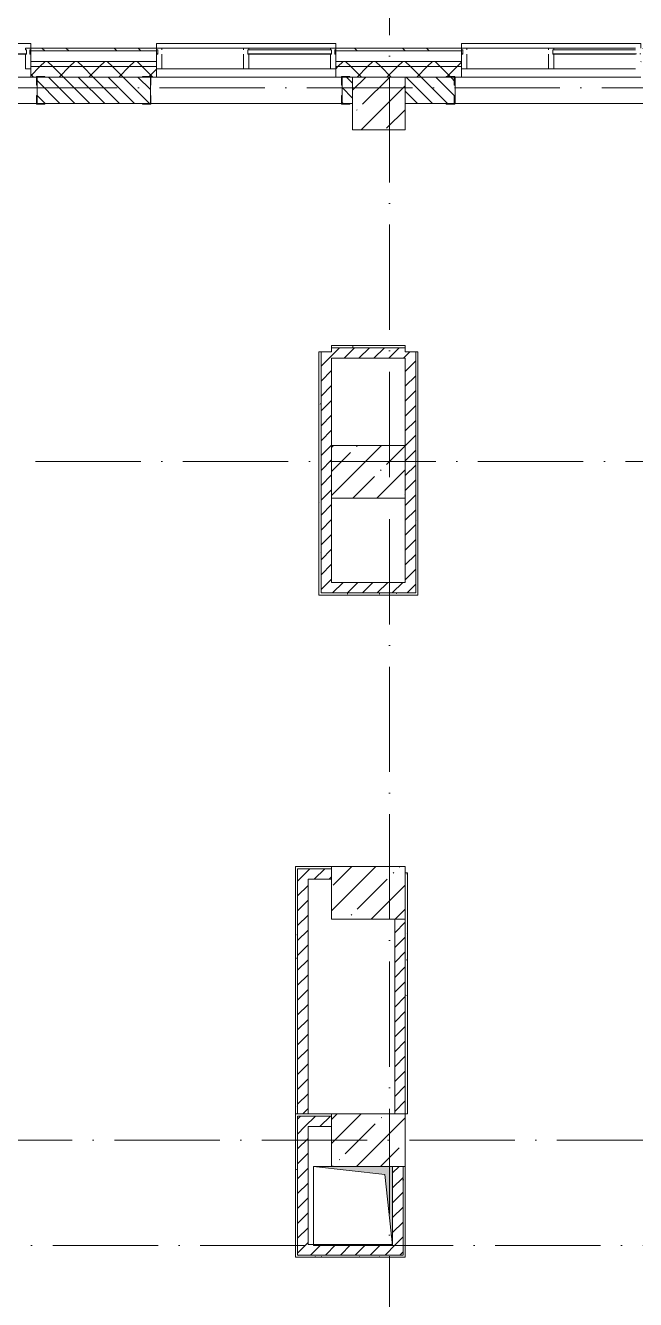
# Model space of a CAD drawing. Header units: millimetres. Extents: x -6467 to 106027, y -7090 to 195095.
# Drawn here: x 85754 to 91544, y 176682 to 188786 of the extents above; entities that cross this region are included whole.
import ezdxf

# ---------------------------------------------------------------- set-up
doc = ezdxf.new("R2010")
doc.units = ezdxf.units.MM
doc.linetypes.add('50_200_ШТРИХ_1Т_ш5_п1_п1_', pattern=[1400, 1000, -200, 0, -200])
for name, color, linetype, lineweight, true_color in [('A-GENM-1', 7, 'Continuous', 9, 0xaaaaaa), ('A-GENM-2', 7, 'Continuous', 20, 0xaaaaaa), ('A-WALL-2', 7, 'Continuous', 5, 0xaaaaaa), ('I-WALL-1', 7, 'Continuous', 5, 0x787878), ('M-EQPM-1', 7, 'Continuous', 9, 0xaaaaaa), ('M-EQPM-2', 7, 'Continuous', 9, 0xe2e2e2), ('Оси-3', 7, '50_200_ШТРИХ_1Т_ш5_п1_п1_', 9, 0xaaaaaa)]:
    doc.layers.add(name, color=color, linetype=linetype, lineweight=lineweight, true_color=true_color)
for name, color, linetype, lineweight in [('A-GLAZ', 7, 'Continuous', 5), ('A-GLAZ-CWMG', 7, 'Continuous', 9), ('A-GLAZ-CWMG-1', 7, 'Continuous', 20), ('A-WALL', 7, 'Continuous', 5), ('A-WALL-FNSH-1', 7, 'Continuous', 5), ('I-WALL', 7, 'Continuous', 5), ('S-COLS', 7, 'Continuous', 9), ('S-COLS-1', 7, 'Continuous', 5)]:
    doc.layers.add(name, color=color, linetype=linetype, lineweight=lineweight)
pattern_1 = [(45, (109.45, 102614.03), (-228.0985, 228.0985), []), (45, (337.55, 102614.03), (-228.0985, 228.0985), [403.225, -80.645, 6.706, -73.939])]
pattern_2 = [(45, (109.45, 102614.03), (-141.42136, 141.42136), []), (135, (109.45, 102614.03), (-141.42136, -141.42136), [])]
pattern_3 = [(0, (109.45, 102614.03), (406.4, 101.6), [6.706, -298.094, 6.706, -298.094, -1625.6]), (0, (109.45, 102614.03), (406.4, 101.6), [-609.6, 6.706, -602.894, 6.706, -298.094, -711.2]), (0, (109.45, 102614.03), (406.4, 101.6), [-1524, 6.706, -196.494, 6.706, -501.294]), (120, (261.85, 102664.83), (-291.18818, 301.15272), [6.706, -298.094, 6.706, -298.094, -1625.6]), (120, (261.85, 102664.83), (-291.18818, 301.15272), [-609.6, 6.706, -602.894, 6.706, -298.094, -711.2]), (120, (261.85, 102664.83), (-291.18818, 301.15272), [-1524, 6.706, -196.494, 6.706, -501.294]), (240, (312.65, 102868.03), (-115.21182, -402.75272), [6.706, -298.094, 6.706, -298.094, -1625.6]), (240, (312.65, 102868.03), (-115.21182, -402.75272), [-609.6, 6.706, -602.894, 6.706, -298.094, -711.2]), (240, (312.65, 102868.03), (-115.21182, -402.75272), [-1524, 6.706, -196.494, 6.706, -501.294])]
pattern_4 = [(45, (109.45, 102614.03), (-70.71068, 70.71068), [])]

# ---------------------------------------------------------------- blocks, each defined once
blk = doc.blocks.new('Прямоугольный импост - Импост структурный с накладкой - 180мм-22437111-АИ_План этажа Радиаторы_3')
at = {"layer": 'A-GLAZ-CWMG-1'}
for p, q in [((-50, 0), (-50, 17)), ((-50, 17), (0, 17)), ((0, 0), (-10, 0)), ((-10, 0), (-10, -40)), ((0, 17), (0, 0)), ((-50, -180), (-50, -40)), ((-10, -40), (0, -40)), ((0, -40), (0, -180)), ((0, -180), (-50, -180))]:
    blk.add_line(p, q, dxfattribs=at)
blk = doc.blocks.new('Прямоугольный импост - Импост структурный с накладкой - 180мм-22071093-АИ_План этажа Радиаторы_3')
at = {"layer": 'A-GLAZ-CWMG'}
for p, q in [((49825, 55111), (49050, 55111)), ((49825, 54931), (49050, 54931)), ((49825, 54914), (49050, 54914))]:
    blk.add_line(p, q, dxfattribs=at)
blk = doc.blocks.new('Прямоугольный импост - Импост структурный с накладкой - 180мм-V176-АИ_План этажа Радиаторы_3')
at = {"layer": 'A-GLAZ-CWMG'}
for p, q in [((6638, 55111), (5863, 55111)), ((6638, 54914), (5863, 54914))]:
    blk.add_line(p, q, dxfattribs=at)
blk = doc.blocks.new('Прямоугольный импост - Импост структурный с накладкой - 180мм-V179-АИ_План этажа Радиаторы_3')
at = {"layer": 'A-GLAZ-CWMG-1'}
for p, q in [((-25, 0), (-25, 17)), ((-25, 17), (25, 17)), ((-15, 0), (-25, 0)), ((-15, -40), (-15, 0)), ((25, 17), (25, 0)), ((-25, -180), (-25, -40)), ((-25, -40), (-15, -40)), ((25, -40), (25, -180)), ((25, -180), (-25, -180))]:
    blk.add_line(p, q, dxfattribs=at)
blk = doc.blocks.new('Прямоугольный импост - Импост структурный с накладкой - 180мм-22437157-АИ_План этажа Радиаторы_3')
at = {"layer": 'A-GLAZ-CWMG-1'}
for p, q in [((0, 17), (-50, 17)), ((-50, 17), (-50, 0)), ((-50, 0), (-40, 0)), ((-40, 0), (-40, -40)), ((-10, -40), (-10, 0)), ((-10, 0), (0, 0)), ((0, 0), (0, 17)), ((-40, -40), (-50, -40)), ((-50, -40), (-50, -180)), ((0, -40), (-10, -40)), ((0, -180), (0, -40)), ((-50, -180), (0, -180))]:
    blk.add_line(p, q, dxfattribs=at)
blk = doc.blocks.new('BSC_Колонна _Прямоугольная - 500х700-V302-АИ_План этажа Радиаторы_3')
at = {"layer": 'S-COLS-1'}
h = blk.add_hatch(dxfattribs=at)
h.set_pattern_fill('FP_236', color=256, style=0, pattern_type=2)
h.set_pattern_definition([(315, (-75580.7, 88900), (228.0985, 228.0985), []), (315, (-75580.7, 88671.9), (228.0985, 228.0985), [403.225, -80.645, 6.706, -73.939])])
h.paths.add_polyline_path([(-250, 117), (-250, -350), (250, -350), (250, 350), (-250, 350)])
for p, q in [((250, 350), (-250, 350)), ((250, -350), (250, 350)), ((-250, -230), (-250, -350)), ((-250, -350), (250, -350))]:
    blk.add_line(p, q, dxfattribs=at)
blk = doc.blocks.new('BSC_Колонна _Прямоугольная - 500х700-V303-АИ_План этажа Радиаторы_3')
at = {"layer": 'S-COLS-1'}
h = blk.add_hatch(dxfattribs=at)
h.set_pattern_fill('FP_237', color=256, style=0, pattern_type=2)
h.set_pattern_definition([(315, (-77930.7, 88900), (228.0985, 228.0985), []), (315, (-77930.7, 88671.9), (228.0985, 228.0985), [403.225, -80.645, 6.706, -73.939])])
h.paths.add_polyline_path([(-250, 350), (-250, -350), (250, -350), (250, 350)])
for p, q in [((250, 350), (-250, 350)), ((-250, 350), (-250, -350)), ((250, -350), (250, 350)), ((-250, -350), (250, -350))]:
    blk.add_line(p, q, dxfattribs=at)
blk = doc.blocks.new('Канал вертикальный прямоугольный - Шахта - значок проема-24087406-АИ_План этажа Радиаторы_3')
at = {"layer": 'M-EQPM-2'}
blk.add_hatch(color=256, dxfattribs=at).paths.add_polyline_path([(375, 375), (-375, 375), (-375, -375), (-300, 300), (-21, 331)])
at = {"layer": 'M-EQPM-1'}
for p, q in [((-375, -375), (-375, 375)), ((-375, 375), (375, 375)), ((-300, 300), (375, 375)), ((375, 375), (375, -375)), ((-300, 300), (-375, -375)), ((375, -375), (-375, -375))]:
    blk.add_line(p, q, dxfattribs=at)
blk = doc.blocks.new('Фахверк _газобетон торцы_590 - Фахверк _газобетон торцы_-25582661-АИ_План этажа Радиаторы_3')
at = {"layer": 'A-GENM-2'}
for p, q in [((89406, 156989), (89325, 156989)), ((89325, 156989), (89325, 156983)), ((89406, 156908), (89406, 156989)), ((89325, 156983), (89400, 156983)), ((89400, 156983), (89400, 156908)), ((89400, 156908), (89406, 156908)), ((89406, 156808), (89400, 156808)), ((89400, 156808), (89400, 156733)), ((89406, 156727), (89406, 156808)), ((89400, 156733), (89325, 156733)), ((89325, 156733), (89325, 156727)), ((89325, 156727), (89406, 156727))]:
    blk.add_line(p, q, dxfattribs=at)
blk = doc.blocks.new('Фахверк _газобетон торцы_591 - Фахверк _газобетон торцы_-25582681-АИ_План этажа Радиаторы_3')
at = {"layer": 'A-GENM-2'}
for p, q in [((89406, 11135), (89325, 11135)), ((89325, 11135), (89325, 11129)), ((89325, 11129), (89400, 11129)), ((89400, 11129), (89400, 11054)), ((89400, 11054), (89406, 11054)), ((89406, 11054), (89406, 11135)), ((89400, 10954), (89400, 10879)), ((89406, 10954), (89400, 10954)), ((89406, 10873), (89406, 10954)), ((89400, 10879), (89325, 10879)), ((89325, 10879), (89325, 10873)), ((89325, 10873), (89406, 10873))]:
    blk.add_line(p, q, dxfattribs=at)
blk = doc.blocks.new('Фахверк _газобетон торцы_613 - Фахверк _газобетон торцы_-25583121-АИ_План этажа Радиаторы_3')
at = {"layer": 'A-GENM-2'}
for p, q in [((89406, 11135), (89325, 11135)), ((89325, 11135), (89325, 11129)), ((89325, 11129), (89400, 11129)), ((89400, 11129), (89400, 11054)), ((89400, 11054), (89406, 11054)), ((89406, 11054), (89406, 11135)), ((89400, 10954), (89400, 10879)), ((89406, 10954), (89400, 10954)), ((89406, 10873), (89406, 10954)), ((89400, 10879), (89325, 10879)), ((89325, 10879), (89325, 10873)), ((89325, 10873), (89406, 10873))]:
    blk.add_line(p, q, dxfattribs=at)
blk = doc.blocks.new('Фахверк _газобетон торцы_614 - Фахверк _газобетон торцы_-25583141-АИ_План этажа Радиаторы_3')
at = {"layer": 'A-GENM-2'}
for p, q in [((89406, 156989), (89325, 156989)), ((89325, 156989), (89325, 156983)), ((89406, 156908), (89406, 156989)), ((89325, 156983), (89400, 156983)), ((89400, 156983), (89400, 156908)), ((89400, 156908), (89406, 156908)), ((89406, 156808), (89400, 156808)), ((89400, 156808), (89400, 156733)), ((89406, 156727), (89406, 156808)), ((89400, 156733), (89325, 156733)), ((89325, 156733), (89325, 156727)), ((89325, 156727), (89406, 156727))]:
    blk.add_line(p, q, dxfattribs=at)
blk = doc.blocks.new('Отлив_СКБ - Отлив витража-V317-АИ_План этажа Радиаторы_3')
at = {"layer": 'A-GLAZ'}
for p, q in [((0, 57), (0, 100)), ((1700, 100), (0, 100)), ((0, 2), (10, 2)), ((865, 2), (1660, 2)), ((1690, 2), (1700, 2)), ((1700, 100), (1700, 57)), ((1650, 0), (875, 0))]:
    blk.add_line(p, q, dxfattribs=at)

msp = doc.modelspace()

# ---------------------------------------------------------------- hatches: boundary and pattern name
at = {"layer": 'A-WALL'}
h = msp.add_hatch(dxfattribs=at)
h.set_pattern_fill('FP_122', color=256, style=0, pattern_type=2)
h.set_pattern_definition(pattern_2)
h.paths.add_polyline_path([(101459, 188395), (101509, 188395), (101509, 188445), (94733, 188445), (94733, 188395), (100471, 188395)])
h.paths.add_polyline_path([(92200, 188395), (93883, 188395), (93883, 188445), (91594, 188445), (91594, 188395)])
h.paths.add_polyline_path([(89894, 188395), (89894, 188445), (88699, 188445), (88699, 188395), (89719, 188395)])
h.paths.add_polyline_path([(85804, 188395), (86999, 188395), (86999, 188445), (85804, 188445)])
h.paths.add_polyline_path([(83930, 188395), (84104, 188395), (84104, 188445), (82909, 188445), (82909, 188395), (83103, 188395)])
h.paths.add_polyline_path([(78314, 188395), (78314, 188445), (77119, 188445), (77119, 188395), (78140, 188395)])
h.paths.add_polyline_path([(80621, 188395), (81209, 188395), (81209, 188445), (80014, 188445), (80014, 188395)])
h.paths.add_polyline_path([(75419, 188395), (75419, 188445), (71709, 188445), (71709, 188395), (74832, 188395)])
h.paths.add_polyline_path([(69869, 188395), (70009, 188395), (70009, 188445), (68709, 188445), (68709, 188395), (69042, 188395)])
h.paths.add_polyline_path([(65709, 188395), (67009, 188395), (67009, 188445), (65709, 188445)])
h.paths.add_polyline_path([(64009, 188395), (64009, 188445), (62709, 188445), (62709, 188395), (63253, 188395)])
h.paths.add_polyline_path([(61009, 188395), (61009, 188445), (59709, 188445), (59709, 188395), (60771, 188395)])
h.paths.add_polyline_path([(56709, 188395), (58009, 188395), (58009, 188445), (56709, 188445)])
h.paths.add_polyline_path([(55009, 188395), (55009, 188445), (53709, 188445), (53709, 188395), (54155, 188395)])
h.paths.add_polyline_path([(50847, 188395), (52009, 188395), (52009, 188445), (50209, 188445), (50209, 188395), (50309, 188395)])
h = msp.add_hatch(dxfattribs=at)
h.set_pattern_fill('FP_122', color=256, style=0, pattern_type=2)
h.set_pattern_definition(pattern_2)
h.paths.add_polyline_path([(101359, 188295), (101459, 188295), (101459, 188395), (94733, 188395), (94733, 188295), (100471, 188295)])
h.paths.add_polyline_path([(93609, 188295), (93883, 188295), (93883, 188395), (91594, 188395), (91594, 188295), (93109, 188295)])
h.paths.add_polyline_path([(89894, 188295), (89894, 188395), (88699, 188395), (88699, 188295), (89719, 188295)])
h.paths.add_polyline_path([(85804, 188295), (86999, 188295), (86999, 188395), (85804, 188395)])
h.paths.add_polyline_path([(84104, 188295), (84104, 188395), (82909, 188395), (82909, 188295), (83930, 188295)])
h.paths.add_polyline_path([(81209, 188295), (81209, 188395), (80014, 188395), (80014, 188295), (80621, 188295)])
h.paths.add_polyline_path([(78314, 188295), (78314, 188395), (77119, 188395), (77119, 188295), (78140, 188295)])
h.paths.add_polyline_path([(75419, 188295), (75419, 188395), (71709, 188395), (71709, 188295), (74832, 188295)])
h.paths.add_polyline_path([(68709, 188295), (70009, 188295), (70009, 188395), (68709, 188395)])
h.paths.add_polyline_path([(65734, 188295), (67009, 188295), (67009, 188395), (65709, 188395), (65709, 188295)])
h.paths.add_polyline_path([(64009, 188295), (64009, 188395), (62709, 188395), (62709, 188295), (63253, 188295)])
h.paths.add_polyline_path([(59709, 188295), (61009, 188295), (61009, 188395), (59709, 188395)])
h.paths.add_polyline_path([(58009, 188295), (58009, 188395), (56709, 188395), (56709, 188295), (57463, 188295)])
h.paths.add_polyline_path([(55009, 188295), (55009, 188395), (53709, 188395), (53709, 188295), (54155, 188295)])
h.paths.add_polyline_path([(51109, 188295), (52009, 188295), (52009, 188395), (50309, 188395), (50309, 188295), (51109, 188295)])
at = {"layer": 'A-WALL-2'}
h = msp.add_hatch(dxfattribs=at)
h.set_pattern_fill('FP_121', color=256, style=0, pattern_type=2)
h.set_pattern_definition([(135, (109.45, 102614.03), (-342.1478, -342.1478), []), (135, (337.55, 102614.03), (-342.1478, -342.1478), [])])
h.paths.add_polyline_path([(101609, 188545), (101636, 188545), (101636, 188572), (94733, 188572), (94733, 188545), (100471, 188545)])
h.paths.add_polyline_path([(89894, 188545), (89894, 188572), (88699, 188572), (88699, 188545), (89719, 188545)])
h.paths.add_polyline_path([(91594, 188545), (93883, 188545), (93883, 188572), (91594, 188572)])
h.paths.add_polyline_path([(86411, 188545), (86999, 188545), (86999, 188572), (85804, 188572), (85804, 188545)])
h.paths.add_polyline_path([(80014, 188545), (81209, 188545), (81209, 188572), (80014, 188572)])
h.paths.add_polyline_path([(84104, 188545), (84104, 188572), (82909, 188572), (82909, 188545), (83930, 188545)])
h.paths.add_polyline_path([(78314, 188545), (78314, 188572), (77119, 188572), (77119, 188545), (78140, 188545)])
h.paths.add_polyline_path([(75419, 188545), (75419, 188572), (71709, 188572), (71709, 188545), (74832, 188545)])
h.paths.add_polyline_path([(69869, 188545), (70009, 188545), (70009, 188572), (68709, 188572), (68709, 188545), (69042, 188545)])
h.paths.add_polyline_path([(64009, 188545), (64009, 188572), (62709, 188572), (62709, 188545), (63253, 188545)])
h.paths.add_polyline_path([(65734, 188545), (67009, 188545), (67009, 188572), (65709, 188572), (65709, 188545)])
h.paths.add_polyline_path([(60771, 188545), (61009, 188545), (61009, 188572), (59709, 188572), (59709, 188545)])
h.paths.add_polyline_path([(56709, 188545), (58009, 188545), (58009, 188572), (56709, 188572)])
h.paths.add_polyline_path([(54155, 188545), (55009, 188545), (55009, 188572), (53709, 188572), (53709, 188545)])
h.paths.add_polyline_path([(50059, 188545), (52009, 188545), (52009, 188572), (50059, 188572)])
at = {"layer": 'I-WALL'}
h = msp.add_hatch(dxfattribs=at)
h.set_pattern_fill('FP_2', color=256, style=0, pattern_type=2)
h.set_pattern_definition([(135, (109.45, 102614.03), (-70.71068, -70.71068), [])])
h.paths.add_polyline_path([(93109, 188045), (93109, 188295), (91654, 188295), (91654, 188045), (92200, 188045)])
h.paths.add_polyline_path([(88859, 188045), (88859, 188295), (88759, 188295), (88759, 188045)])
h.paths.add_polyline_path([(89359, 188045), (89834, 188045), (89834, 188295), (89359, 188295)])
h.paths.add_polyline_path([(86939, 188045), (86939, 188295), (85864, 188295), (85864, 188045), (86411, 188045)])
h.paths.add_polyline_path([(84044, 188045), (84044, 188295), (83509, 188295), (83509, 188045), (83930, 188045)])
h.paths.add_polyline_path([(81149, 188045), (81149, 188295), (80074, 188295), (80074, 188045), (80621, 188045)])
h.paths.add_polyline_path([(83009, 188045), (83009, 188295), (82969, 188295), (82969, 188045)])
h.paths.add_polyline_path([(77179, 188045), (77609, 188045), (77609, 188295), (77179, 188295), (77179, 188137)])
h.paths.add_polyline_path([(78109, 188045), (78254, 188045), (78254, 188295), (78109, 188295)])
h = msp.add_hatch(dxfattribs=at)
h.set_pattern_fill('FP_5', color=256, style=0, pattern_type=2)
h.set_pattern_definition(pattern_4)
h.paths.add_polyline_path([(88659, 183495), (88659, 185685), (88559, 185685), (88559, 183495)])
h = msp.add_hatch(dxfattribs=at)
h.set_pattern_fill('FP_5', color=256, style=0, pattern_type=2)
h.set_pattern_definition(pattern_4)
h.paths.add_polyline_path([(88892, 185625), (89359, 185625), (89359, 185725), (88659, 185725), (88659, 185625)])
h = msp.add_hatch(dxfattribs=at)
h.set_pattern_fill('FP_5', color=256, style=0, pattern_type=2)
h.set_pattern_definition(pattern_4)
h.paths.add_polyline_path([(89359, 183395), (89459, 183395), (89459, 185685), (89359, 185685), (89359, 183495)])
h = msp.add_hatch(dxfattribs=at)
h.set_pattern_fill('FP_5', color=256, style=0, pattern_type=2)
h.set_pattern_definition(pattern_4)
h.paths.add_polyline_path([(89359, 183395), (89359, 183495), (88559, 183495), (88559, 183395), (88892, 183395)])
h = msp.add_hatch(dxfattribs=at)
h.set_pattern_fill('FP_5', color=256, style=0, pattern_type=2)
h.set_pattern_definition(pattern_4)
h.paths.add_polyline_path([(88336, 178445), (88436, 178445), (88436, 180775), (88336, 180775)])
h = msp.add_hatch(dxfattribs=at)
h.set_pattern_fill('FP_5', color=256, style=0, pattern_type=2)
h.set_pattern_definition(pattern_4)
h.paths.add_polyline_path([(88659, 180675), (88659, 180775), (88436, 180775), (88436, 180675)])
h = msp.add_hatch(dxfattribs=at)
h.set_pattern_fill('FP_5', color=256, style=0, pattern_type=2)
h.set_pattern_definition(pattern_4)
h.paths.add_polyline_path([(89359, 178445), (89359, 180295), (89259, 180295), (89259, 178445)])
h = msp.add_hatch(dxfattribs=at)
h.set_pattern_fill('FP_5', color=256, style=0, pattern_type=2)
h.set_pattern_definition(pattern_4)
h.paths.add_polyline_path([(88659, 178325), (88659, 178425), (88336, 178425), (88336, 178325), (88436, 178325)])
h = msp.add_hatch(dxfattribs=at)
h.set_pattern_fill('FP_5', color=256, style=0, pattern_type=2)
h.set_pattern_definition(pattern_4)
h.paths.add_polyline_path([(88336, 177105), (88436, 177105), (88436, 178325), (88336, 178325), (88336, 177590)])
h = msp.add_hatch(dxfattribs=at)
h.set_pattern_fill('FP_5', color=256, style=0, pattern_type=2)
h.set_pattern_definition(pattern_4)
h.paths.add_polyline_path([(89339, 177205), (89339, 177945), (89239, 177945), (89239, 177205)])
h = msp.add_hatch(dxfattribs=at)
h.set_pattern_fill('FP_5', color=256, style=0, pattern_type=2)
h.set_pattern_definition(pattern_4)
h.paths.add_polyline_path([(88892, 177105), (89339, 177105), (89339, 177205), (89239, 177205), (89238, 177205), (88436, 177205), (88436, 177105)])
at = {"layer": 'I-WALL-1'}
h = msp.add_hatch(dxfattribs=at)
h.set_pattern_fill('FP_3', color=256, style=0, pattern_type=2)
h.set_pattern_definition(pattern_3)
h.paths.add_polyline_path([(88559, 183395), (88559, 185685), (88539, 185685), (88539, 183395)])
h = msp.add_hatch(dxfattribs=at)
h.set_pattern_fill('FP_3', color=256, style=0, pattern_type=2)
h.set_pattern_definition(pattern_3)
h.paths.add_polyline_path([(89359, 185725), (89359, 185745), (88659, 185745), (88659, 185725), (88892, 185725)])
h = msp.add_hatch(dxfattribs=at)
h.set_pattern_fill('FP_3', color=256, style=0, pattern_type=2)
h.set_pattern_definition(pattern_3)
h.paths.add_polyline_path([(89479, 183375), (89479, 185685), (89459, 185685), (89459, 183375)])
h = msp.add_hatch(dxfattribs=at)
h.set_pattern_fill('FP_3', color=256, style=0, pattern_type=2)
h.set_pattern_definition(pattern_3)
h.paths.add_polyline_path([(89359, 183375), (89459, 183375), (89459, 183395), (88539, 183395), (88539, 183375), (88892, 183375)])
h = msp.add_hatch(dxfattribs=at)
h.set_pattern_fill('FP_3', color=256, style=0, pattern_type=2)
h.set_pattern_definition(pattern_3)
h.paths.add_polyline_path([(88336, 178445), (88336, 180795), (88316, 180795), (88316, 178445)])
h = msp.add_hatch(dxfattribs=at)
h.set_pattern_fill('FP_3', color=256, style=0, pattern_type=2)
h.set_pattern_definition(pattern_3)
h.paths.add_polyline_path([(88336, 180775), (88659, 180775), (88659, 180795), (88336, 180795)])
h = msp.add_hatch(dxfattribs=at)
h.set_pattern_fill('FP_3', color=256, style=0, pattern_type=2)
h.set_pattern_definition(pattern_3)
h.paths.add_polyline_path([(89379, 178445), (89379, 180735), (89359, 180735), (89359, 178445)])
h = msp.add_hatch(dxfattribs=at)
h.set_pattern_fill('FP_3', color=256, style=0, pattern_type=2)
h.set_pattern_definition(pattern_3)
h.paths.add_polyline_path([(88659, 178425), (88659, 178445), (88316, 178445), (88316, 178425), (88336, 178425)])
h = msp.add_hatch(dxfattribs=at)
h.set_pattern_fill('FP_3', color=256, style=0, pattern_type=2)
h.set_pattern_definition(pattern_3)
h.paths.add_polyline_path([(88336, 177085), (88336, 178425), (88316, 178425), (88316, 177085)])
h = msp.add_hatch(dxfattribs=at)
h.set_pattern_fill('FP_3', color=256, style=0, pattern_type=2)
h.set_pattern_definition(pattern_3)
h.paths.add_polyline_path([(89339, 177105), (89359, 177105), (89359, 177945), (89339, 177945), (89339, 177205)])
h = msp.add_hatch(dxfattribs=at)
h.set_pattern_fill('FP_3', color=256, style=0, pattern_type=2)
h.set_pattern_definition(pattern_3)
h.paths.add_polyline_path([(88336, 177085), (89359, 177085), (89359, 177105), (88336, 177105)])
at = {"layer": 'S-COLS-1'}
h = msp.add_hatch(dxfattribs=at)
h.set_pattern_fill('FP_1', color=256, style=0, pattern_type=2)
h.set_pattern_definition(pattern_1)
h.paths.add_polyline_path([(88859, 187795), (89359, 187795), (89359, 188295), (88859, 188295), (88859, 188045)])
h = msp.add_hatch(dxfattribs=at)
h.set_pattern_fill('FP_1', color=256, style=0, pattern_type=2)
h.set_pattern_definition(pattern_1)
h.paths.add_polyline_path([(89359, 184295), (89359, 184795), (88659, 184795), (88659, 184295), (88892, 184295)])

# ---------------------------------------------------------------- linework, layer by layer
at = {"layer": 'A-WALL'}
for p, q in [((86999, 188545), (85804, 188545)), ((89894, 188545), (88699, 188545)), ((86999, 188445), (85804, 188445)), ((86999, 188395), (85804, 188395)), ((89894, 188445), (88699, 188445)), ((89894, 188395), (88699, 188395)), ((85804, 188295), (84104, 188295)), ((85864, 188295), (85864, 188045)), ((86939, 188045), (86939, 188295)), ((88699, 188295), (86999, 188295)), ((88759, 188295), (88759, 188045)), ((88859, 188045), (88859, 188295)), ((89359, 188295), (89359, 188045)), ((89834, 188045), (89834, 188295)), ((91594, 188295), (89894, 188295)), ((85858, 188045), (84050, 188045)), ((85864, 188045), (86939, 188045)), ((88753, 188045), (86945, 188045)), ((88759, 188045), (88859, 188045)), ((91636, 188045), (89359, 188045)), ((88559, 183395), (88559, 185685)), ((89359, 185725), (88659, 185725)), ((89459, 185685), (89459, 183395)), ((89459, 183395), (88559, 183395)), ((88336, 180775), (88659, 180775)), ((88336, 178445), (88336, 180775)), ((89359, 180295), (89359, 178445)), ((88336, 178425), (88659, 178425)), ((88336, 177105), (88336, 178425)), ((89339, 177105), (89339, 177945)), ((89339, 177105), (88336, 177105))]:
    msp.add_line(p, q, dxfattribs=at)
at = {"layer": 'A-WALL-FNSH-1'}
for p, q in [((86999, 188572), (85804, 188572)), ((85804, 188572), (85804, 188295)), ((86999, 188295), (86999, 188572)), ((89894, 188572), (88699, 188572)), ((88699, 188572), (88699, 188295)), ((89894, 188295), (89894, 188572)), ((85804, 188295), (86999, 188295)), ((88699, 188295), (89894, 188295)), ((88539, 185685), (88539, 183375)), ((88659, 185685), (88539, 185685)), ((89359, 185745), (88659, 185745)), ((88659, 185745), (88659, 185685)), ((89359, 185685), (89359, 185745)), ((89479, 185685), (89359, 185685)), ((89479, 183375), (89479, 185685)), ((88659, 183495), (88659, 185625)), ((88659, 185625), (89359, 185625)), ((89359, 185625), (89359, 183495)), ((89359, 183495), (88659, 183495)), ((88539, 183375), (89479, 183375)), ((88659, 180795), (88316, 180795)), ((88316, 180795), (88316, 177085)), ((89379, 180735), (89359, 180735)), ((89379, 178445), (89379, 180735)), ((88436, 180675), (88659, 180675)), ((88436, 178445), (88436, 180675)), ((89259, 180295), (89259, 178445)), ((88316, 178445), (88659, 178445)), ((89359, 178445), (89379, 178445)), ((88436, 178325), (88659, 178325)), ((88436, 177205), (88436, 178325)), ((89359, 177085), (89359, 177945)), ((89238, 177205), (88436, 177205)), ((88316, 177085), (89359, 177085))]:
    msp.add_line(p, q, dxfattribs=at)
at = {"layer": 'S-COLS'}
for p, q in [((88859, 188295), (88859, 188045)), ((89359, 188045), (89359, 188295))]:
    msp.add_line(p, q, dxfattribs=at)
at = {"layer": 'S-COLS-1'}
for p, q in [((89359, 188295), (88859, 188295)), ((88859, 188295), (88859, 188295)), ((89359, 188295), (89359, 188295)), ((88859, 188045), (88859, 187795)), ((89359, 187795), (89359, 188045)), ((88859, 187795), (89359, 187795)), ((89359, 184795), (88659, 184795)), ((88659, 184795), (88659, 184295)), ((89359, 184295), (89359, 184795)), ((88659, 184295), (89359, 184295))]:
    msp.add_line(p, q, dxfattribs=at)
at = {"layer": 'Оси-3'}
for p, q in [((89209, 193895), (89209, 96724)), ((104827, 188195), (-5158, 188195)), ((-5158, 184645), (104827, 184645)), ((48795, 178195), (104827, 178195)), ((37009, 177195), (104827, 177195))]:
    msp.add_line(p, q, dxfattribs=at)

# ---------------------------------------------------------------- block references
at = {"layer": 'A-GENM-1', "rotation": 180}
for name, p in [('Фахверк _газобетон торцы_591 - Фахверк _газобетон торцы_-25582681-АИ_План этажа Радиаторы_3', (175264, 199174)), ('Фахверк _газобетон торцы_613 - Фахверк _газобетон торцы_-25583121-АИ_План этажа Радиаторы_3', (178159, 199174))]:
    msp.add_blockref(name, p, dxfattribs=at)
at = {"layer": 'A-GENM-1'}
for name, p in [('Фахверк _газобетон торцы_614 - Фахверк _газобетон торцы_-25583141-АИ_План этажа Радиаторы_3', (-2461, 31312)), ('Фахверк _газобетон торцы_590 - Фахверк _газобетон торцы_-25582661-АИ_План этажа Радиаторы_3', (422, 31312))]:
    msp.add_blockref(name, p, dxfattribs=at)
at = {"layer": 'A-GLAZ'}
for p in [(84104, 188515), (86999, 188515), (89894, 188515)]:
    msp.add_blockref('Отлив_СКБ - Отлив витража-V317-АИ_План этажа Радиаторы_3', p, dxfattribs=at)
at = {"layer": 'A-GLAZ-CWMG'}
for p in [(85804, 188555), (88699, 188555)]:
    msp.add_blockref('Прямоугольный импост - Импост структурный с накладкой - 180мм-22437157-АИ_План этажа Радиаторы_3', p, dxfattribs=at)
at = {"layer": 'A-GLAZ-CWMG', "extrusion": (0, 0, -1)}
for name, p in [('Прямоугольный импост - Импост структурный с накладкой - 180мм-22437111-АИ_План этажа Радиаторы_3', (-86999, 188555)), ('Прямоугольный импост - Импост структурный с накладкой - 180мм-V179-АИ_План этажа Радиаторы_3', (-87849, 188555)), ('Прямоугольный импост - Импост структурный с накладкой - 180мм-22437111-АИ_План этажа Радиаторы_3', (-89894, 188555)), ('Прямоугольный импост - Импост структурный с накладкой - 180мм-V179-АИ_План этажа Радиаторы_3', (-90744, 188555))]:
    msp.add_blockref(name, p, dxfattribs=at)
at = {"layer": 'A-GLAZ-CWMG', "rotation": 180}
for name, p in [('Прямоугольный импост - Импост структурный с накладкой - 180мм-V176-АИ_План этажа Радиаторы_3', (93687, 243486)), ('Прямоугольный импост - Импост структурный с накладкой - 180мм-22071093-АИ_План этажа Радиаторы_3', (137699, 243486)), ('Прямоугольный импост - Импост структурный с накладкой - 180мм-V176-АИ_План этажа Радиаторы_3', (96582, 243486)), ('Прямоугольный импост - Импост структурный с накладкой - 180мм-22071093-АИ_План этажа Радиаторы_3', (140594, 243486))]:
    msp.add_blockref(name, p, dxfattribs=at)
at = {"layer": 'M-EQPM-1', "rotation": 269.9999999999989}
msp.add_blockref('Канал вертикальный прямоугольный - Шахта - значок проема-24087406-АИ_План этажа Радиаторы_3', (88864, 177570), dxfattribs=at)
at = {"layer": 'S-COLS', "rotation": 89.9999999999999}
for name, p in [('BSC_Колонна _Прямоугольная - 500х700-V303-АИ_План этажа Радиаторы_3', (89009, 180545)), ('BSC_Колонна _Прямоугольная - 500х700-V302-АИ_План этажа Радиаторы_3', (89009, 178195))]:
    msp.add_blockref(name, p, dxfattribs=at)

doc.saveas('drawing.dxf')
